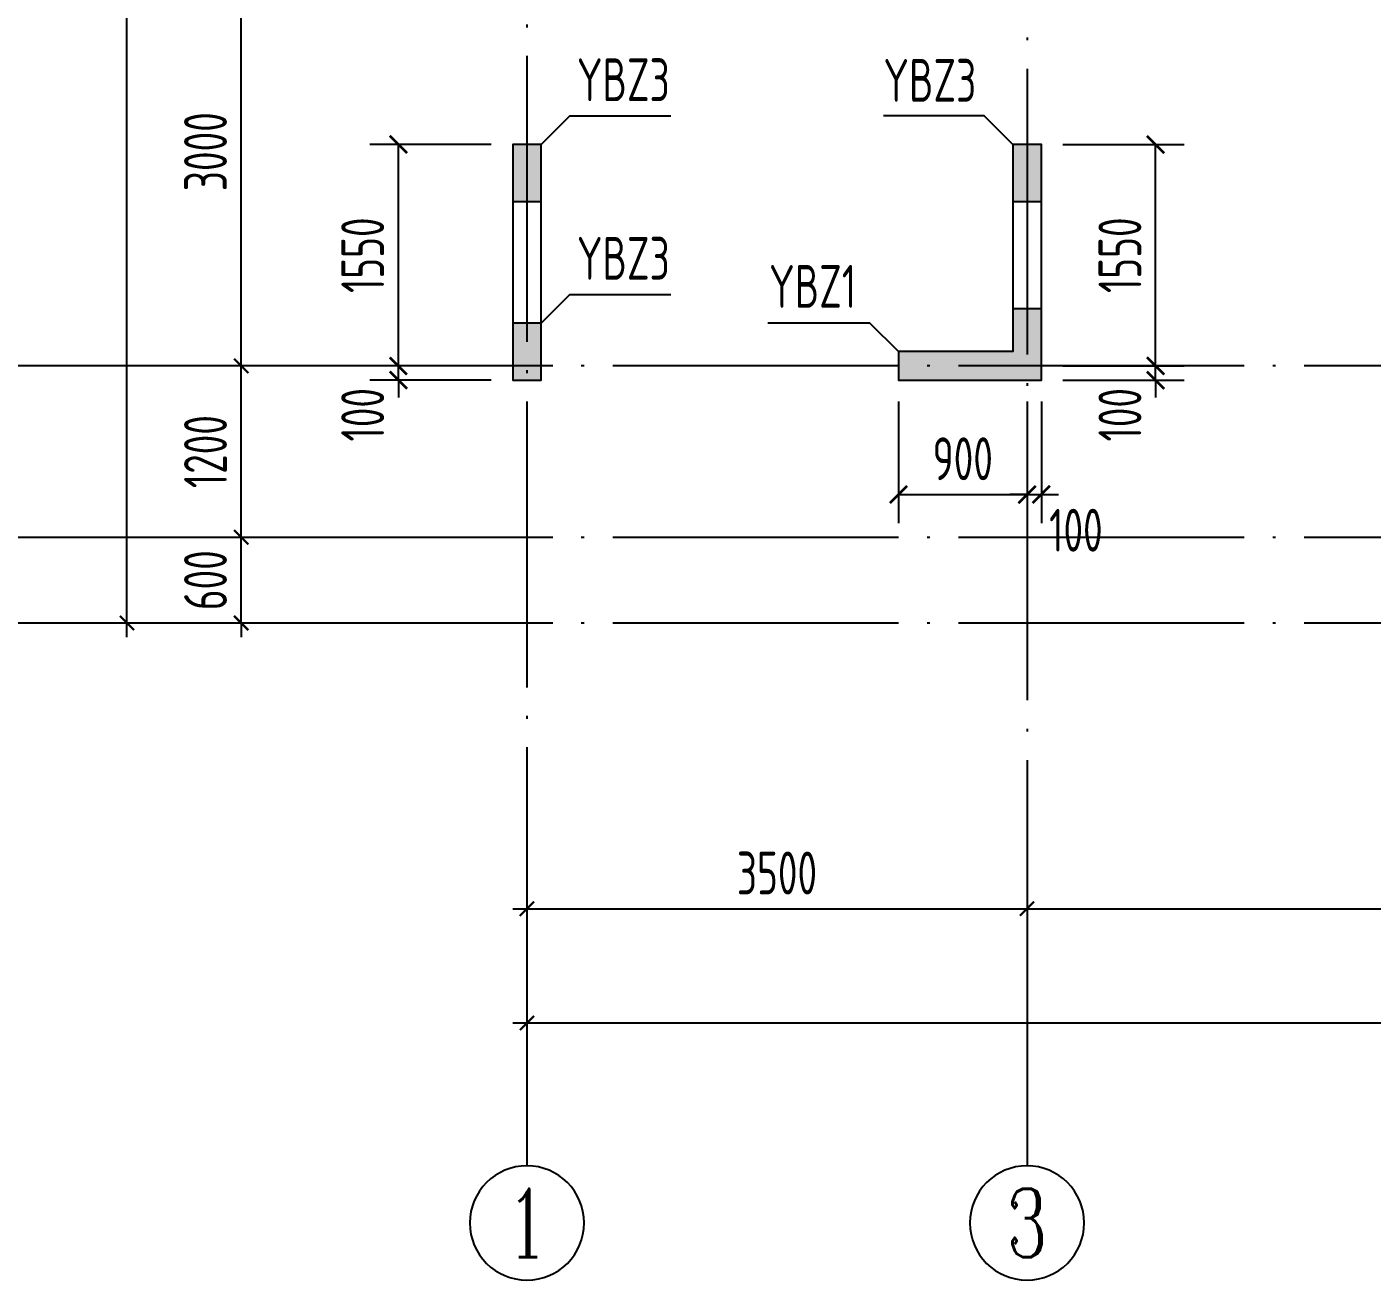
# Model space of a CAD drawing. Extents: x -668857 to 185752, y -270966 to 286822.
# Drawn here: x -320753 to -311338, y 58991 to 67765 of the extents above; entities that cross this region are included whole.
import ezdxf
from ezdxf.enums import TextEntityAlignment as Align

# ---------------------------------------------------------------- set-up
doc = ezdxf.new("R2010")
doc.units = 0
doc.header["$LTSCALE"] = 1000
doc.linetypes.add('DOTE', pattern=[2.42, 2, -0.2, 0.02, -0.2])
doc.layers.get('0').update_dxf_attribs({"linetype": 'CONTINUOUS'})
doc.layers.get('DEFPOINTS').update_dxf_attribs({"linetype": 'CONTINUOUS'})
for name, color, linetype in [('A-AXIS', 1, 'CONTINUOUS'), ('A-DOTE', 10, 'DOTE'), ('AXIS_NUM', 7, 'CONTINUOUS'), ('S-Q墙实线', 6, 'CONTINUOUS'), ('S-Q墙标注', 3, 'CONTINUOUS'), ('S-X详图填充', 252, 'CONTINUOUS'), ('S-X详图实线', 4, 'CONTINUOUS'), ('S-Y一般标注', 3, 'CONTINUOUS'), ('S-Z柱编号', 6, 'CONTINUOUS')]:
    doc.layers.add(name, color=color, linetype=linetype)
doc.styles.add('TSSD_Axis', font='complex.shx', dxfattribs={"width": 0.7, "bigfont": 'hztxt.shx'})
doc.styles.add('TSSD_DIMENSION', font='Tssdeng.shx', dxfattribs={"width": 0.7, "bigfont": 'tssdchn.shx'})
doc.styles.add('TSSD_REIN', font='tssdeng.shx', dxfattribs={"width": 0.7, "height": 300, "bigfont": 'tssdchn.shx'})
doc.styles.add('结构文字', font='zstxt.shx', dxfattribs={"width": 0.7, "bigfont": 'zshz.shx'})
doc.dimstyles.new('STRUCK', dxfattribs={"dimtxt": 400, "dimasz": 121, "dimexe": 200, "dimexo": 150, "dimgap": 115, "dimtad": 1, "dimdec": 0, "dimdsep": 46, "dimtxsty": '结构文字', "dimblk": 'ARCHTICK', "dimcen": 400, "dimclrd": 3, "dimclre": 3, "dimclrt": 7, "dimadec": 0, "dimazin": 0, "dimtfac": 1, "dimtdec": 0, "dimtix": 1, "dimtmove": 2, "dimatfit": 3, "dimldrblk": '_DIMX', "dimfxl": 1, "dimtolj": 1, "dimtzin": 0, "dimarcsym": 0})
doc.dimstyles.new('TSSD_100_100', dxfattribs={"dimtxt": 300, "dimasz": 100, "dimexe": 100, "dimexo": 250, "dimgap": 100, "dimtad": 1, "dimdec": 0, "dimzin": 0, "dimdsep": 46, "dimtxsty": 'TSSD_DIMENSION', "dimblk": 'ARCHTICK', "dimcen": 0, "dimdle": 100, "dimclrt": 7, "dimadec": 0, "dimazin": 0, "dimtfac": 1, "dimtdec": 0, "dimtix": 1, "dimtmove": 2, "dimatfit": 3, "dimldrblk": 'ARCHTICK', "dimfxl": 1, "dimtolj": 1, "dimtzin": 0, "dimarcsym": 0})

# ---------------------------------------------------------------- blocks, each defined once
blk = doc.blocks.new('_ArchTick')
at = {"color": 0, "linetype": 'ByBlock', "const_width": 0.15}
blk.add_lwpolyline([(-0.5, -0.5), (0.5, 0.5)], dxfattribs=at)
blk = doc.blocks.new('*D180')
at = {"layer": 'DEFPOINTS', "color": 0, "transparency": 16777216}
for p in [(2600, 5200), (3600, 5200), (3600, 4600)]:
    blk.add_point(p, dxfattribs=at)
at = {"layer": 'S-Y一般标注', "color": 0, "lineweight": -2, "transparency": 16777216}
for p, q in [((2600, 5200), (2600, 5300)), ((3350, 5200), (2500, 5200)), ((2600, 4600), (2600, 5200)), ((3350, 4600), (2500, 4600)), ((2600, 4600), (2600, 4500))]:
    blk.add_line(p, q, dxfattribs=at)
at = {"layer": 'S-Y一般标注', "color": 0, "lineweight": -2, "transparency": 16777216, "xscale": 100, "yscale": 100, "zscale": 100}
for p, rotation in [((2600, 5200), 270), ((2600, 4600), 90)]:
    blk.add_blockref('_ArchTick', p, dxfattribs=dict(at, rotation=rotation))
at = {"layer": 'S-Y一般标注', "color": 7, "transparency": 16777216, "insert": (2350, 4900), "char_height": 300, "attachment_point": 5, "rotation": 90, "style": 'TSSD_DIMENSION'}
blk.add_mtext('\\A1;600', dxfattribs=at)
blk = doc.blocks.new('*D186')
at = {"layer": 'DEFPOINTS', "color": 0, "transparency": 16777216}
for p in [(1800, 17150), (3600, 17150), (3600, 4600)]:
    blk.add_point(p, dxfattribs=at)
at = {"layer": 'S-Y一般标注', "color": 0, "lineweight": -2, "transparency": 16777216}
for p, q in [((1800, 4500), (1800, 17250)), ((3350, 17150), (1700, 17150)), ((3350, 4600), (1700, 4600))]:
    blk.add_line(p, q, dxfattribs=at)
at = {"layer": 'S-Y一般标注', "color": 0, "lineweight": -2, "transparency": 16777216, "xscale": 100, "yscale": 100, "zscale": 100}
for p, rotation in [((1800, 17150), 90), ((1800, 4600), 270)]:
    blk.add_blockref('_ArchTick', p, dxfattribs=dict(at, rotation=rotation))
at = {"layer": 'S-Y一般标注', "color": 7, "transparency": 16777216, "insert": (1550, 10875), "char_height": 300, "attachment_point": 5, "rotation": 90, "style": 'TSSD_DIMENSION'}
blk.add_mtext('\\A1;12550', dxfattribs=at)
blk = doc.blocks.new('*D188')
at = {"layer": 'DEFPOINTS', "color": 0, "transparency": 16777216}
for p in [(2600, 6400), (3600, 6400), (3600, 5200)]:
    blk.add_point(p, dxfattribs=at)
at = {"layer": 'S-Y一般标注', "color": 0, "lineweight": -2, "transparency": 16777216}
for p, q in [((2600, 5100), (2600, 6500)), ((3350, 6400), (2500, 6400)), ((3350, 5200), (2500, 5200))]:
    blk.add_line(p, q, dxfattribs=at)
at = {"layer": 'S-Y一般标注', "color": 0, "lineweight": -2, "transparency": 16777216, "xscale": 100, "yscale": 100, "zscale": 100}
for p, rotation in [((2600, 6400), 90), ((2600, 5200), 270)]:
    blk.add_blockref('_ArchTick', p, dxfattribs=dict(at, rotation=rotation))
at = {"layer": 'S-Y一般标注', "color": 7, "transparency": 16777216, "insert": (2350, 5800), "char_height": 300, "attachment_point": 5, "rotation": 90, "style": 'TSSD_DIMENSION'}
blk.add_mtext('\\A1;1200', dxfattribs=at)
blk = doc.blocks.new('*D189')
at = {"layer": 'DEFPOINTS', "color": 0, "transparency": 16777216}
for p in [(2600, 9400), (3600, 9400), (3600, 6400)]:
    blk.add_point(p, dxfattribs=at)
at = {"layer": 'S-Y一般标注', "color": 0, "lineweight": -2, "transparency": 16777216}
for p, q in [((2600, 6300), (2600, 9500)), ((3350, 9400), (2500, 9400)), ((3350, 6400), (2500, 6400))]:
    blk.add_line(p, q, dxfattribs=at)
at = {"layer": 'S-Y一般标注', "color": 0, "lineweight": -2, "transparency": 16777216, "xscale": 100, "yscale": 100, "zscale": 100}
for p, rotation in [((2600, 9400), 90), ((2600, 6400), 270)]:
    blk.add_blockref('_ArchTick', p, dxfattribs=dict(at, rotation=rotation))
at = {"layer": 'S-Y一般标注', "color": 7, "transparency": 16777216, "insert": (2350, 7900), "char_height": 300, "attachment_point": 5, "rotation": 90, "style": 'TSSD_DIMENSION'}
blk.add_mtext('\\A1;3000', dxfattribs=at)
blk = doc.blocks.new('ts_axno')
at = {"color": 0, "linetype": 'ByBlock', "lineweight": -2}
blk.add_circle((0, 0), 0.5, dxfattribs=at)
at = {"color": 0, "linetype": 'ByBlock', "lineweight": -2, "style": 'TSSD_Axis', "width": 0.7}
blk.add_attdef('A', text='', height=0.6, dxfattribs=at).set_placement((0, 0), align=Align.MIDDLE_CENTER)
blk = doc.blocks.new('*D194')
at = {"layer": 'DEFPOINTS', "color": 0, "transparency": 16777216}
for p in [(8100, 3600), (13900, 3600), (13900, 2600)]:
    blk.add_point(p, dxfattribs=at)
at = {"layer": 'S-Y一般标注', "color": 0, "lineweight": -2, "transparency": 16777216}
for p, q in [((8100, 3350), (8100, 2500)), ((13900, 3350), (13900, 2500)), ((8000, 2600), (14000, 2600))]:
    blk.add_line(p, q, dxfattribs=at)
at = {"layer": 'S-Y一般标注', "color": 0, "lineweight": -2, "transparency": 16777216, "xscale": 100, "yscale": 100, "zscale": 100, "rotation": 180}
blk.add_blockref('_ArchTick', (8100, 2600), dxfattribs=at)
at = {"layer": 'S-Y一般标注', "color": 0, "lineweight": -2, "transparency": 16777216, "xscale": 100, "yscale": 100, "zscale": 100}
blk.add_blockref('_ArchTick', (13900, 2600), dxfattribs=at)
at = {"layer": 'S-Y一般标注', "color": 7, "transparency": 16777216, "insert": (11000, 2850), "char_height": 300, "attachment_point": 5, "style": 'TSSD_DIMENSION'}
blk.add_mtext('\\A1;5800', dxfattribs=at)
blk = doc.blocks.new('*D202')
at = {"layer": 'DEFPOINTS', "color": 0, "transparency": 16777216}
for p in [(4600, 3600), (54600, 3600), (54600, 1800)]:
    blk.add_point(p, dxfattribs=at)
at = {"layer": 'S-Y一般标注', "color": 0, "lineweight": -2, "transparency": 16777216}
for p, q in [((4600, 3350), (4600, 1700)), ((54600, 3350), (54600, 1700)), ((4500, 1800), (54700, 1800))]:
    blk.add_line(p, q, dxfattribs=at)
at = {"layer": 'S-Y一般标注', "color": 0, "lineweight": -2, "transparency": 16777216, "xscale": 100, "yscale": 100, "zscale": 100, "rotation": 180}
blk.add_blockref('_ArchTick', (4600, 1800), dxfattribs=at)
at = {"layer": 'S-Y一般标注', "color": 0, "lineweight": -2, "transparency": 16777216, "xscale": 100, "yscale": 100, "zscale": 100}
blk.add_blockref('_ArchTick', (54600, 1800), dxfattribs=at)
at = {"layer": 'S-Y一般标注', "color": 7, "transparency": 16777216, "insert": (29600, 2050), "char_height": 300, "attachment_point": 5, "style": 'TSSD_DIMENSION'}
blk.add_mtext('\\A1;50000', dxfattribs=at)
blk = doc.blocks.new('*D204')
at = {"layer": 'DEFPOINTS', "color": 0, "transparency": 16777216}
for p in [(4600, 3600), (8100, 3600), (8100, 2600)]:
    blk.add_point(p, dxfattribs=at)
at = {"layer": 'S-Y一般标注', "color": 0, "lineweight": -2, "transparency": 16777216}
for p, q in [((4600, 3350), (4600, 2500)), ((8100, 3350), (8100, 2500)), ((4500, 2600), (8200, 2600))]:
    blk.add_line(p, q, dxfattribs=at)
at = {"layer": 'S-Y一般标注', "color": 0, "lineweight": -2, "transparency": 16777216, "xscale": 100, "yscale": 100, "zscale": 100, "rotation": 180}
blk.add_blockref('_ArchTick', (4600, 2600), dxfattribs=at)
at = {"layer": 'S-Y一般标注', "color": 0, "lineweight": -2, "transparency": 16777216, "xscale": 100, "yscale": 100, "zscale": 100}
blk.add_blockref('_ArchTick', (8100, 2600), dxfattribs=at)
at = {"layer": 'S-Y一般标注', "color": 7, "transparency": 16777216, "insert": (6350, 2850), "char_height": 300, "attachment_point": 5, "style": 'TSSD_DIMENSION'}
blk.add_mtext('\\A1;3500', dxfattribs=at)
blk = doc.blocks.new('*D3001')
at = {"layer": 'DEFPOINTS', "color": 0, "transparency": 16777216}
for p in [(-318153, 65391.2), (-317353, 65391.2), (-317353, 65291.2)]:
    blk.add_point(p, dxfattribs=at)
at = {"layer": 'S-Q墙标注', "color": 3, "lineweight": -2, "transparency": 16777216}
for p, q in [((-318153, 65391.2), (-318153, 65512.2)), ((-317503, 65391.2), (-318353, 65391.2)), ((-318153, 65291.2), (-318153, 65391.2)), ((-317503, 65291.2), (-318353, 65291.2)), ((-318153, 65291.2), (-318153, 65170.2))]:
    blk.add_line(p, q, dxfattribs=at)
at = {"layer": 'S-Q墙标注', "color": 3, "lineweight": -2, "transparency": 16777216, "xscale": 121, "yscale": 121, "zscale": 121}
for p, rotation in [((-318153, 65391.2), 270), ((-318153, 65291.2), 90)]:
    blk.add_blockref('_ArchTick', p, dxfattribs=dict(at, rotation=rotation))
at = {"layer": 'S-Q墙标注', "color": 7, "transparency": 16777216, "insert": (-318403, 65049.3), "char_height": 300, "attachment_point": 5, "rotation": 90, "style": 'TSSD_REIN'}
blk.add_mtext('\\A1;100', dxfattribs=at)
blk = doc.blocks.new('_DIMX')
blk.add_line((-150, 0), (150, 0))
at = {"const_width": 50}
blk.add_lwpolyline([(-70, -70), (70, 70)], dxfattribs=at)
blk = doc.blocks.new('*D3002')
at = {"layer": 'DEFPOINTS', "color": 0, "transparency": 16777216}
for p in [(-318153, 66941.2), (-317353, 66941.2), (-317353, 65391.2)]:
    blk.add_point(p, dxfattribs=at)
at = {"layer": 'S-Q墙标注', "color": 3, "lineweight": -2, "transparency": 16777216}
for p, q in [((-317503, 66941.2), (-318353, 66941.2)), ((-318153, 65391.2), (-318153, 66941.2)), ((-317503, 65391.2), (-318353, 65391.2))]:
    blk.add_line(p, q, dxfattribs=at)
at = {"layer": 'S-Q墙标注', "color": 3, "lineweight": -2, "transparency": 16777216, "xscale": 121, "yscale": 121, "zscale": 121}
for p, rotation in [((-318153, 66941.2), 90), ((-318153, 65391.2), 270)]:
    blk.add_blockref('_ArchTick', p, dxfattribs=dict(at, rotation=rotation))
at = {"layer": 'S-Q墙标注', "color": 7, "transparency": 16777216, "insert": (-318403, 66166.2), "char_height": 300, "attachment_point": 5, "rotation": 90, "style": 'TSSD_REIN'}
blk.add_mtext('\\A1;1550', dxfattribs=at)
blk = doc.blocks.new('*D3005')
at = {"layer": 'DEFPOINTS', "color": 0, "transparency": 16777216}
for p in [(-313653, 65391.2), (-312853, 65391.2), (-313653, 65291.2)]:
    blk.add_point(p, dxfattribs=at)
at = {"layer": 'S-Q墙标注', "color": 3, "lineweight": -2, "transparency": 16777216}
for p, q in [((-312853, 65391.2), (-312853, 65512.2)), ((-313503, 65391.2), (-312653, 65391.2)), ((-312853, 65291.2), (-312853, 65391.2)), ((-313503, 65291.2), (-312653, 65291.2)), ((-312853, 65291.2), (-312853, 65170.2))]:
    blk.add_line(p, q, dxfattribs=at)
at = {"layer": 'S-Q墙标注', "color": 3, "lineweight": -2, "transparency": 16777216, "xscale": 121, "yscale": 121, "zscale": 121}
for p, rotation in [((-312853, 65391.2), 270), ((-312853, 65291.2), 90)]:
    blk.add_blockref('_ArchTick', p, dxfattribs=dict(at, rotation=rotation))
at = {"layer": 'S-Q墙标注', "color": 7, "transparency": 16777216, "insert": (-313103, 65049.3), "char_height": 300, "attachment_point": 5, "rotation": 90, "style": 'TSSD_REIN'}
blk.add_mtext('\\A1;100', dxfattribs=at)
blk = doc.blocks.new('*D3006')
at = {"layer": 'DEFPOINTS', "color": 0, "transparency": 16777216}
for p in [(-313653, 66941.2), (-312853, 66941.2), (-313653, 65391.2)]:
    blk.add_point(p, dxfattribs=at)
at = {"layer": 'S-Q墙标注', "color": 3, "lineweight": -2, "transparency": 16777216}
for p, q in [((-313503, 66941.2), (-312653, 66941.2)), ((-312853, 65391.2), (-312853, 66941.2)), ((-313503, 65391.2), (-312653, 65391.2))]:
    blk.add_line(p, q, dxfattribs=at)
at = {"layer": 'S-Q墙标注', "color": 3, "lineweight": -2, "transparency": 16777216, "xscale": 121, "yscale": 121, "zscale": 121}
for p, rotation in [((-312853, 66941.2), 90), ((-312853, 65391.2), 270)]:
    blk.add_blockref('_ArchTick', p, dxfattribs=dict(at, rotation=rotation))
at = {"layer": 'S-Q墙标注', "color": 7, "transparency": 16777216, "insert": (-313103, 66166.2), "char_height": 300, "attachment_point": 5, "rotation": 90, "style": 'TSSD_REIN'}
blk.add_mtext('\\A1;1550', dxfattribs=at)
blk = doc.blocks.new('*D3007')
at = {"layer": 'DEFPOINTS', "color": 0, "transparency": 16777216}
for p in [(-314653, 65291.2), (-313753, 65291.2), (-313753, 64491.2)]:
    blk.add_point(p, dxfattribs=at)
at = {"layer": 'S-Q墙标注', "color": 3, "lineweight": -2, "transparency": 16777216}
for p, q in [((-314653, 65141.2), (-314653, 64291.2)), ((-313753, 65141.2), (-313753, 64291.2)), ((-314653, 64491.2), (-313753, 64491.2))]:
    blk.add_line(p, q, dxfattribs=at)
at = {"layer": 'S-Q墙标注', "color": 3, "lineweight": -2, "transparency": 16777216, "xscale": 121, "yscale": 121, "zscale": 121, "rotation": 180}
blk.add_blockref('_ArchTick', (-314653, 64491.2), dxfattribs=at)
at = {"layer": 'S-Q墙标注', "color": 3, "lineweight": -2, "transparency": 16777216, "xscale": 121, "yscale": 121, "zscale": 121}
blk.add_blockref('_ArchTick', (-313753, 64491.2), dxfattribs=at)
at = {"layer": 'S-Q墙标注', "color": 7, "transparency": 16777216, "insert": (-314203, 64741.2), "char_height": 300, "attachment_point": 5, "style": 'TSSD_REIN'}
blk.add_mtext('\\A1;900', dxfattribs=at)
blk = doc.blocks.new('*D3008')
at = {"layer": 'DEFPOINTS', "color": 0, "transparency": 16777216}
for p in [(-313753, 65291.2), (-313653, 65291.2), (-313653, 64491.2)]:
    blk.add_point(p, dxfattribs=at)
at = {"layer": 'S-Q墙标注', "color": 3, "lineweight": -2, "transparency": 16777216}
for p, q in [((-313753, 65141.2), (-313753, 64291.2)), ((-313653, 65141.2), (-313653, 64291.2)), ((-313753, 64491.2), (-313874, 64491.2)), ((-313753, 64491.2), (-313653, 64491.2)), ((-313653, 64491.2), (-313532, 64491.2))]:
    blk.add_line(p, q, dxfattribs=at)
at = {"layer": 'S-Q墙标注', "color": 3, "lineweight": -2, "transparency": 16777216, "xscale": 121, "yscale": 121, "zscale": 121}
blk.add_blockref('_ArchTick', (-313753, 64491.2), dxfattribs=at)
at = {"layer": 'S-Q墙标注', "color": 3, "lineweight": -2, "transparency": 16777216, "xscale": 121, "yscale": 121, "zscale": 121, "rotation": 180}
blk.add_blockref('_ArchTick', (-313653, 64491.2), dxfattribs=at)
at = {"layer": 'S-Q墙标注', "color": 7, "transparency": 16777216, "insert": (-313411.1, 64241.2), "char_height": 300, "attachment_point": 5, "style": 'TSSD_REIN'}
blk.add_mtext('\\A1;100', dxfattribs=at)
blk = doc.blocks.new('20210726.16395156')
at = {"layer": 'A-AXIS'}
for p, q in [((3600, 6400), (800, 6400)), ((3600, 5200), (800, 5200)), ((3600, 4600), (800, 4600)), ((4600, 3600), (4600, 800)), ((8100, 3600), (8100, 800))]:
    blk.add_line(p, q, dxfattribs=at)
at = {"layer": 'A-DOTE'}
for p, q in [((4600, 18249.9), (4600, 3600)), ((8100, 10900), (8100, 3600)), ((55600, 6400), (3600, 6400)), ((55600, 5200), (3600, 5200)), ((55600, 4600), (3600, 4600))]:
    blk.add_line(p, q, dxfattribs=at)
at = {"layer": 'A-AXIS'}
ref = blk.add_blockref('ts_axno', (4600, 400), dxfattribs=dict(at, xscale=-800, yscale=800, zscale=800, rotation=180))
ref.add_attrib('1', '1', dxfattribs={"layer": 'AXIS_NUM', "height": 480, "style": 'TSSD_Axis', "width": 0.7}).set_placement((4600, 400), align=Align.MIDDLE_CENTER)
ref = blk.add_blockref('ts_axno', (8100, 400), dxfattribs=dict(at, xscale=-800, yscale=800, zscale=800, rotation=180))
ref.add_attrib('2', '3', dxfattribs={"layer": 'AXIS_NUM', "height": 480, "style": 'TSSD_Axis', "width": 0.7}).set_placement((8100, 400), align=Align.MIDDLE_CENTER)
at = {"layer": 'S-Y一般标注'}
for base, p1, p2, picture, middle in [((1800, 17150), (3600, 4600), (3600, 17150), '*D186', (1550, 10875)), ((2600, 9400), (3600, 6400), (3600, 9400), '*D189', (2350, 7900)), ((2600, 6400), (3600, 5200), (3600, 6400), '*D188', (2350, 5800)), ((2600, 5200), (3600, 4600), (3600, 5200), '*D180', (2350, 4900))]:
    dim = blk.add_linear_dim(base=base, p1=p1, p2=p2, angle=90, dimstyle='TSSD_100_100', dxfattribs=at)
    dim.commit()
    dim.dimension.update_dxf_attribs({"geometry": picture, "text_midpoint": middle})
for base, p1, p2, picture, middle in [((54600, 1800), (4600, 3600), (54600, 3600), '*D202', (29600, 2050)), ((8100, 2600), (4600, 3600), (8100, 3600), '*D204', (6350, 2850)), ((13900, 2600), (8100, 3600), (13900, 3600), '*D194', (11000, 2850))]:
    dim = blk.add_linear_dim(base=base, p1=p1, p2=p2, dimstyle='TSSD_100_100', dxfattribs=at)
    dim.commit()
    dim.dimension.update_dxf_attribs({"geometry": picture, "text_midpoint": middle})

msp = doc.modelspace()

# ---------------------------------------------------------------- hatches: boundary and pattern name
at = {"layer": 'S-X详图填充'}
h = msp.add_hatch(color=256, dxfattribs=at)
h.dxf.hatch_style = 1
h.paths.add_polyline_path([(-317353.02, 66541.2), (-317153.02, 66541.2), (-317153.02, 66941.2), (-317353.02, 66941.2)])
h = msp.add_hatch(color=256, dxfattribs=at)
h.dxf.hatch_style = 1
h.paths.add_polyline_path([(-313853.02, 66541.2), (-313653.02, 66541.2), (-313653.02, 66941.2), (-313853.02, 66941.2)])
h = msp.add_hatch(color=256, dxfattribs=at)
h.dxf.hatch_style = 1
h.paths.add_polyline_path([(-313653.02, 65791.2), (-313853.02, 65791.2), (-313853.02, 65491.2), (-314653.02, 65491.2), (-314653.02, 65291.2), (-313653.02, 65291.2)])
h = msp.add_hatch(color=256, dxfattribs=at)
h.dxf.hatch_style = 1
h.paths.add_polyline_path([(-317153.02, 65691.2), (-317353.02, 65691.2), (-317353.02, 65291.2), (-317153.02, 65291.2)])

# ---------------------------------------------------------------- linework, layer by layer
at = {"layer": 'S-Q墙实线'}
msp.add_lwpolyline([(-317153.02, 65291.2), (-317153.02, 66941.2), (-317353.02, 66941.2), (-317353.02, 65291.2)], close=True, dxfattribs=at)
msp.add_lwpolyline([(-314553.03, 65491.2), (-314653.02, 65491.2), (-314653.02, 65291.2), (-314553.03, 65291.2), (-313653.02, 65291.2), (-313653.02, 66941.2), (-313853.02, 66941.2), (-313853.02, 65491.2), (-314553.03, 65491.2)], dxfattribs=at)
at = {"layer": 'S-X详图实线'}
for points in [[(-317353.02, 66541.2), (-317153.02, 66541.2), (-317153.02, 66941.2), (-317353.02, 66941.2), (-317353.02, 66541.2)], [(-313853.02, 66541.2), (-313653.02, 66541.2), (-313653.02, 66941.2), (-313853.02, 66941.2), (-313853.02, 66541.2)], [(-313653.02, 65791.2), (-313853.02, 65791.2), (-313853.02, 65491.2), (-314653.02, 65491.2), (-314653.02, 65291.2), (-313653.02, 65291.2), (-313653.02, 65791.2)], [(-317153.02, 65691.2), (-317353.02, 65691.2), (-317353.02, 65291.2), (-317153.02, 65291.2), (-317153.02, 65691.2)]]:
    msp.add_lwpolyline(points, close=True, dxfattribs=at)
at = {"layer": 'S-Z柱编号', "color": 7}
for points in [[(-317153.02, 66941.16), (-316953.02, 67141.16), (-316245.63, 67141.16)], [(-313853.02, 66941.2), (-314053.02, 67141.2), (-314756.89, 67141.2)], [(-317153.02, 65691.2), (-316953.02, 65891.2), (-316245.63, 65891.2)], [(-314653.02, 65491.2), (-314853.02, 65691.2), (-315568.23, 65691.2)]]:
    msp.add_lwpolyline(points, dxfattribs=at)

# ---------------------------------------------------------------- block references
at = {"layer": 'A-DOTE'}
msp.add_blockref('20210726.16395156', (-321853.03, 58991.15), dxfattribs=at)

# ---------------------------------------------------------------- texts
at = {"layer": 'S-Z柱编号', "color": 7, "style": 'TSSD_REIN', "width": 0.7}
for s, p in [('YBZ3', (-316904.04, 67154.9)), ('YBZ3', (-314758.79, 67150.49)), ('YBZ3', (-316904.04, 65904.94)), ('YBZ1', (-315558.78, 65708.05))]:
    msp.add_text(s, height=300, dxfattribs=at).set_placement(p, align=Align.BOTTOM_LEFT)

# ---------------------------------------------------------------- dimensions: what is measured, and where the dimension line sits
at = {"layer": 'S-Q墙标注'}
for base, p1, p2, picture, middle in [((-318153.02, 66941.16), (-317353.02, 65391.2), (-317353.02, 66941.16), '*D3002', (-318403.02, 66166.18)), ((-312853.02, 66941.2), (-313653.02, 65391.2), (-313653.02, 66941.2), '*D3006', (-313103.02, 66166.2))]:
    dim = msp.add_linear_dim(base=base, p1=p1, p2=p2, angle=90, dimstyle='STRUCK', override={"dimtxt": 300, "dimgap": 100, "dimtxsty": 'TSSD_REIN'}, dxfattribs=at)
    dim.commit()
    dim.dimension.update_dxf_attribs({"geometry": picture, "text_midpoint": middle})
for base, p1, p2, picture, middle in [((-318153.02, 65391.2), (-317353.02, 65291.2), (-317353.02, 65391.2), '*D3001', (-318403.02, 65049.28)), ((-312853.02, 65391.2), (-313653.02, 65291.2), (-313653.02, 65391.2), '*D3005', (-313103.02, 65049.28))]:
    dim = msp.add_linear_dim(base=base, p1=p1, p2=p2, angle=90, dimstyle='STRUCK', override={"dimtxt": 300, "dimgap": 100, "dimtxsty": 'TSSD_REIN'}, dxfattribs=at)
    dim.commit()
    dim.dimension.update_dxf_attribs({"geometry": picture, "text_midpoint": middle, "dimtype": 160})
dim = msp.add_linear_dim(base=(-313753.03, 64491.2), p1=(-314653.02, 65291.2), p2=(-313753.03, 65291.2), dimstyle='STRUCK', override={"dimtxt": 300, "dimgap": 100, "dimtxsty": 'TSSD_REIN'}, dxfattribs=at)
dim.commit()
dim.dimension.update_dxf_attribs({"geometry": '*D3007', "text_midpoint": (-314203.02, 64741.2)})
dim = msp.add_linear_dim(base=(-313653.02, 64491.2), p1=(-313753.03, 65291.2), p2=(-313653.02, 65291.2), dimstyle='STRUCK', override={"dimtxt": 300, "dimgap": 100, "dimtxsty": 'TSSD_REIN'}, dxfattribs=at)
dim.commit()
dim.dimension.update_dxf_attribs({"geometry": '*D3008', "text_midpoint": (-313411.09, 64241.2), "dimtype": 160})

doc.saveas('drawing.dxf')
